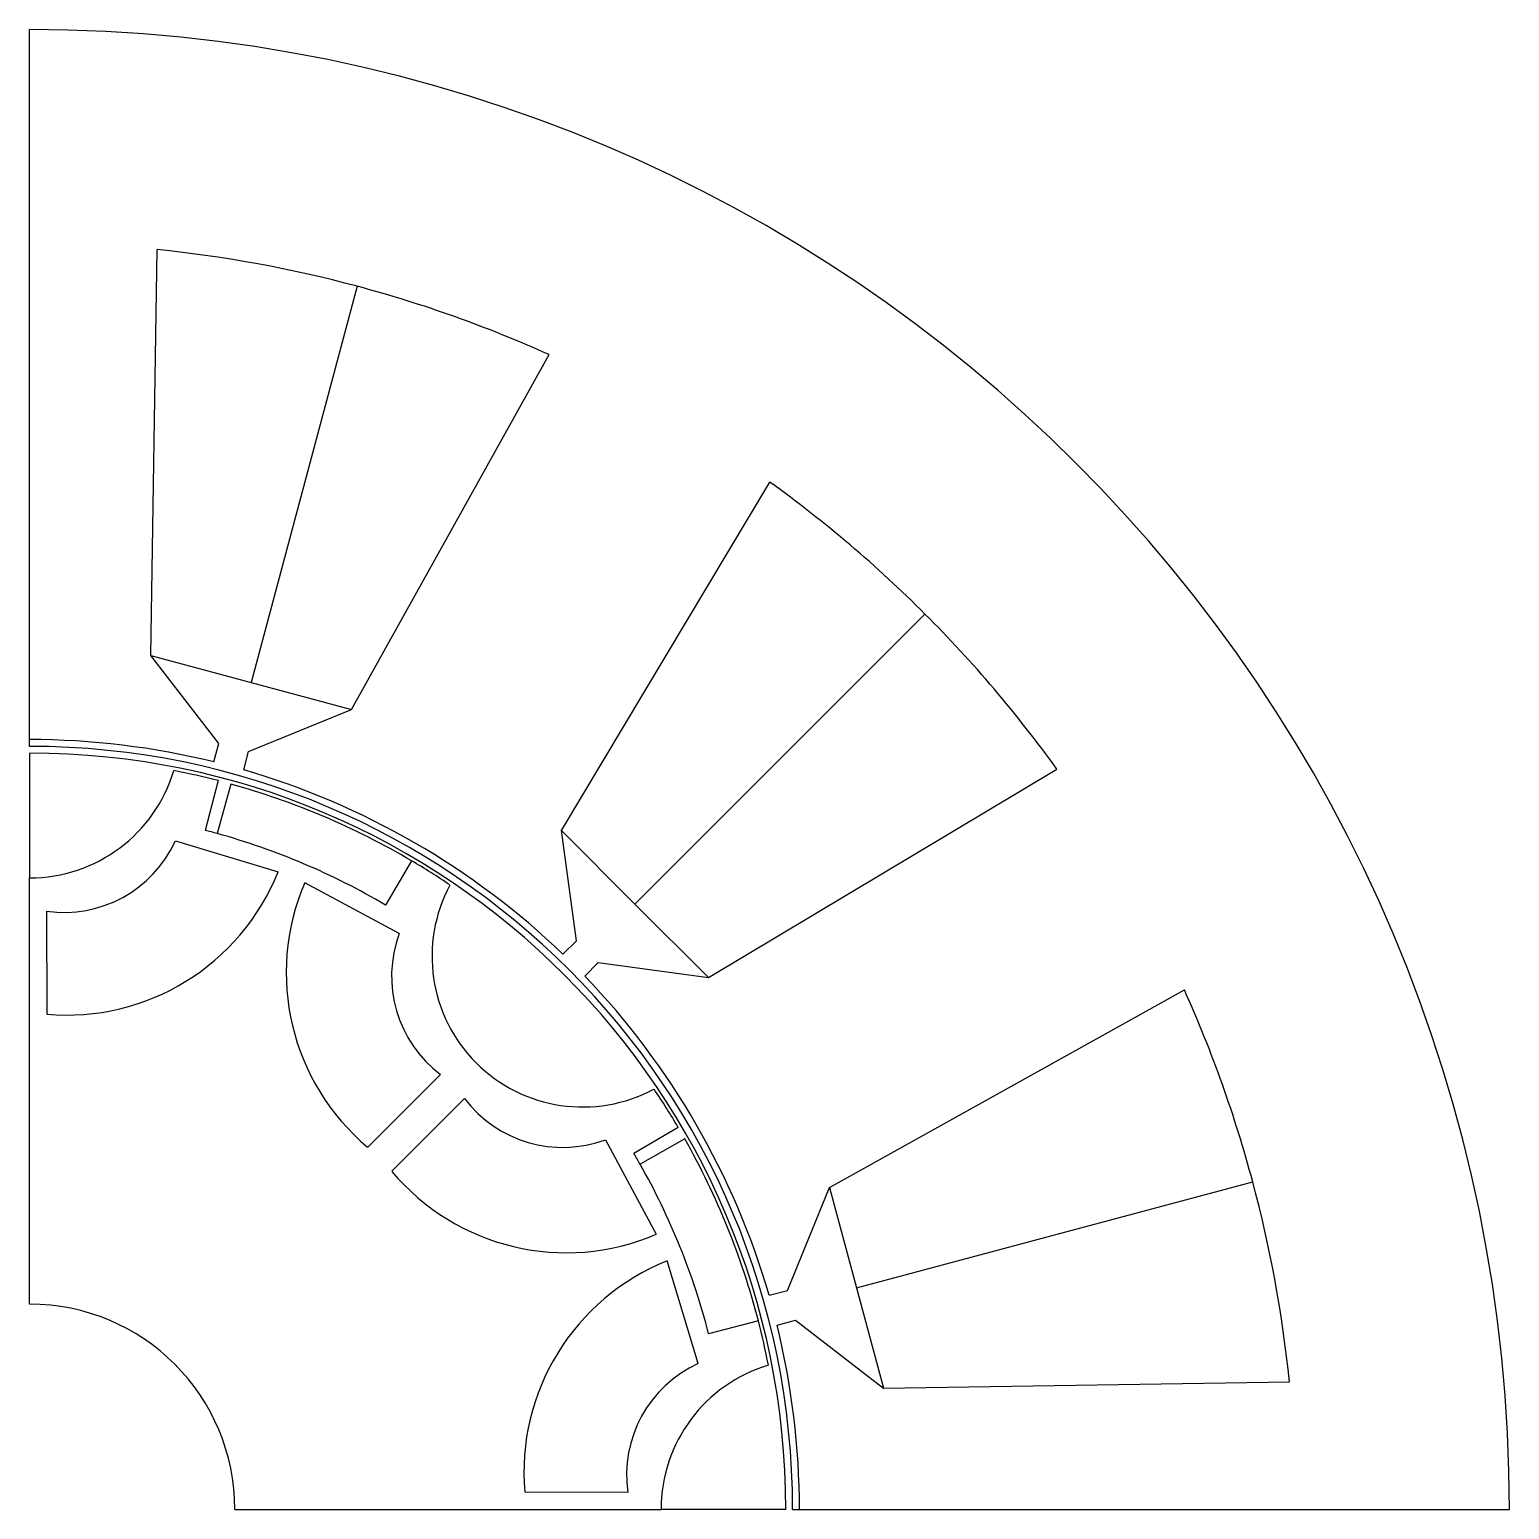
# Model space of a CAD drawing. Extents: x 0 to 43.3, y 0 to 43.2.
import ezdxf

# ---------------------------------------------------------------- set-up
doc = ezdxf.new("R2010")
doc.units = 0
doc.layers.add('default', color=7, linetype='CONTINUOUS')

msp = doc.modelspace()

# ---------------------------------------------------------------- linework, layer by layer
at = {"layer": 'default'}
for p, q in [((0, 22.5), (0, 43.25)), ((3.539, 24.954), (3.727, 36.82)), ((9.578, 35.747), (6.476, 24.167)), ((9.412, 23.381), (15.183, 33.75)), ((15.542, 19.841), (21.637, 30.024)), ((17.692, 17.692), (26.169, 26.169)), ((5.531, 22.381), (3.539, 24.954)), ((3.539, 24.954), (6.476, 24.167)), ((6.476, 24.167), (9.412, 23.381)), ((6.4, 22.148), (9.412, 23.381)), ((0, 22.3), (0, 22.5)), ((0, 22.1), (0, 18.458)), ((5.388, 21.845), (5.531, 22.381)), ((6.257, 21.613), (6.4, 22.148)), ((19.841, 15.542), (30.024, 21.637)), ((5.508, 21.299), (5.133, 19.847)), ((5.879, 21.2), (5.478, 19.754)), ((4.263, 19.54), (7.263, 18.635)), ((15.981, 16.617), (15.542, 19.841)), ((15.542, 19.841), (17.692, 17.692)), ((11.166, 18.956), (10.405, 17.663)), ((0, 6), (0, 18.458)), ((10.803, 16.831), (8.041, 18.312)), ((0.498, 17.481), (0.499, 14.473)), ((17.692, 17.692), (19.841, 15.542)), ((15.589, 16.225), (15.981, 16.617)), ((16.225, 15.589), (16.617, 15.981)), ((16.617, 15.981), (19.841, 15.542)), ((23.381, 9.412), (33.75, 15.183)), ((12.009, 12.713), (9.881, 10.587)), ((12.713, 12.009), (10.587, 9.881)), ((18.956, 11.166), (17.663, 10.405)), ((19.148, 10.833), (17.842, 10.095)), ((16.831, 10.803), (18.312, 8.041)), ((24.167, 6.476), (35.747, 9.578)), ((22.148, 6.4), (23.381, 9.412)), ((23.381, 9.412), (24.167, 6.476)), ((19.54, 4.263), (18.635, 7.263)), ((21.613, 6.257), (22.148, 6.4)), ((24.167, 6.476), (24.954, 3.539)), ((21.299, 5.508), (19.847, 5.133)), ((21.845, 5.388), (22.381, 5.531)), ((22.381, 5.531), (24.954, 3.539)), ((24.954, 3.539), (36.82, 3.727)), ((17.481, 0.498), (14.473, 0.499)), ((6, 0), (18.458, 0)), ((22.1, 0), (18.458, 0)), ((22.3, 0), (22.5, 0)), ((22.5, 0), (43.25, 0))]:
    msp.add_line(p, q, dxfattribs=at)
for centre, radius, start, end in [((0, 0), 43.25, 0, 90), ((-0.001, -0.002), 37.01, 75, 84.22), ((-0.001, -0.002), 37.01, 65.78, 75), ((-0.001, -0.001), 37.01, 45, 54.22), ((-0.001, -0.001), 37.01, 35.78, 45), ((0.001, 0.01), 22.49, 76.143, 90.003), ((0, 0), 22.3, 0, 90), ((0, 0), 22.1, 0, 90), ((0, 22.861), 4.403, 269.995, 343.255), ((0.014, 0.062), 21.936, 75.495, 78.955), ((0, 0), 22, 59.5, 74.5), ((-0.003, -0.006), 22.506, 46.15, 73.85), ((0.995, 21.043), 3.597, 262.0636, 335.3036), ((0, 0), 20.5, 74.5001, 75.5001), ((0, 0), 20.5, 59.5, 74.5), ((1.081, 21.104), 6.657, 264.9844, 338.2244), ((-0.034, -0.054), 22.064, 56.0549, 59.4949), ((14.158, 15.687), 6.657, 156.7756, 230.0156), ((16.165, 16.165), 4.403, 151.75, 298.25), ((14.177, 15.583), 3.597, 159.6964, 232.9364), ((-0.006, -0.003), 22.506, 16.15, 43.85), ((-0.002, -0.001), 37.01, 15, 24.22), ((-0.054, -0.034), 22.064, 30.5051, 33.9451), ((15.583, 14.177), 3.597, 217.0636, 290.3036), ((0, 0), 22, 14.5, 29.5), ((0, 0), 20.5, 29.5002, 30.5002), ((0, 0), 20.5, 14.5, 29.5), ((15.687, 14.158), 6.657, 219.9844, 293.2244), ((-0.002, -0.001), 37.01, 5.78, 15), ((21.104, 1.081), 6.657, 111.7756, 185.0156), ((0, 0), 6, 0, 90), ((0.062, 0.014), 21.936, 11.045, 14.505), ((-0.023, -0.003), 22.523, 0.007, 13.847), ((21.043, 0.995), 3.597, 114.6964, 187.9364), ((22.862, 0), 4.404, 106.755, 179.995)]:
    msp.add_arc(centre, radius, start, end, dxfattribs=at)

doc.saveas('drawing.dxf')
